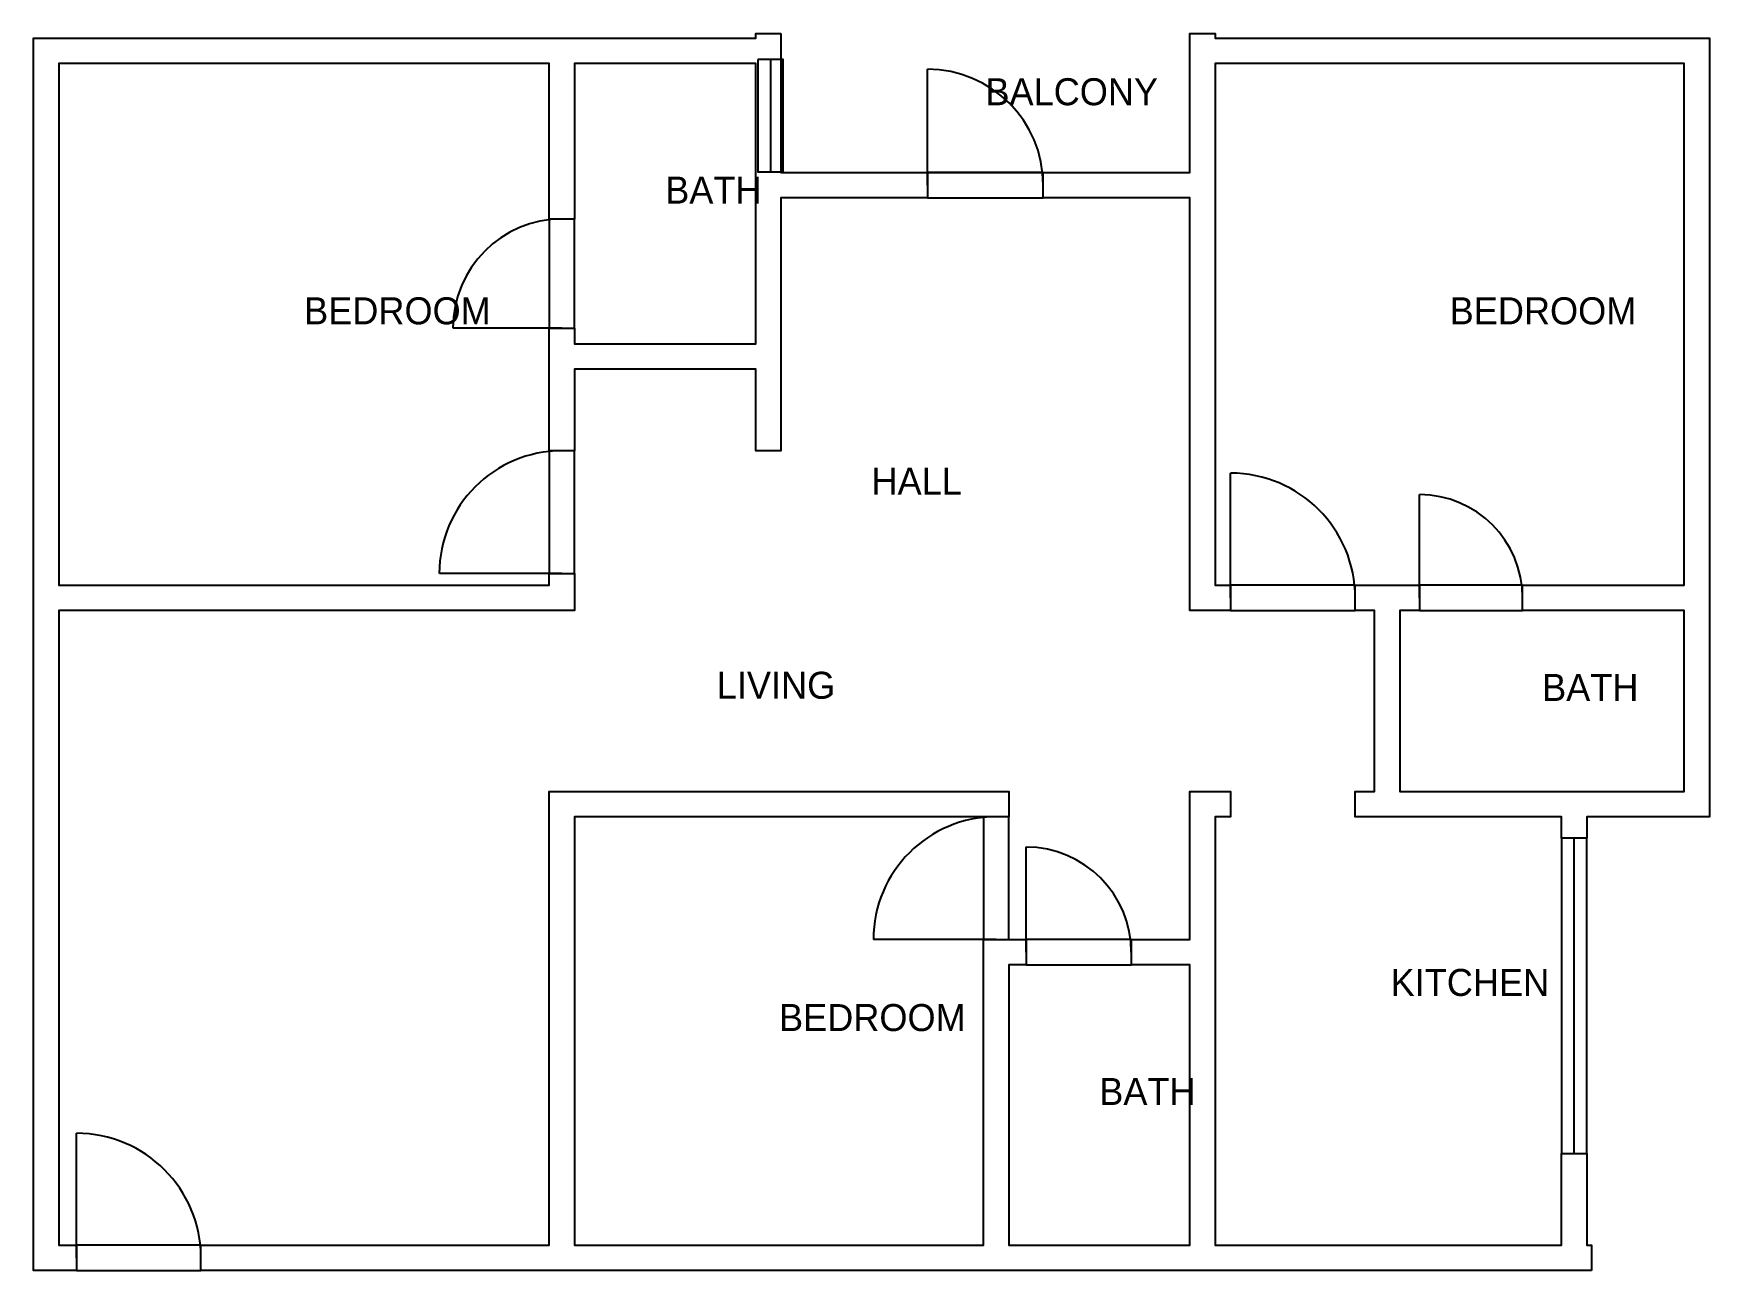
# Model space of a CAD drawing. Header units: millimetres. Extents: x -169 to 13481, y 1638 to 11711.
import ezdxf

# ---------------------------------------------------------------- set-up
doc = ezdxf.new("R2010")
doc.units = ezdxf.units.MM
for name, color, linetype in [('A-ANNO-TEXT', 7, 'Continuous'), ('A-DOOR', 7, 'Continuous'), ('A-GLAZ', 7, 'Continuous'), ('A-WALL', 7, 'Continuous')]:
    doc.layers.add(name, color=color, linetype=linetype)

msp = doc.modelspace()

# ---------------------------------------------------------------- linework, layer by layer
at = {"layer": 'A-DOOR'}
for p, q in [((7112, 10477), (7112, 11420)), ((4135, 9312), (3248, 9312)), ((9581, 7116), (9581, 8130)), ((11119, 7116), (11119, 7956)), ((4135, 7314), (3137, 7314)), ((7916, 4230), (7916, 5087)), ((7671, 4334), (6672, 4334)), ((180, 1741), (180, 2756))]:
    msp.add_line(p, q, dxfattribs=at)
for points in [[(7112, 10374), (8055, 10374), (8055, 10580), (7112, 10580)], [(4238, 9312), (4238, 10199), (4032, 10199), (4032, 9312)], [(4238, 7314), (4238, 8313), (4032, 8313), (4032, 7314)], [(9581, 7013), (10596, 7013), (10596, 7219), (9581, 7219)], [(11119, 7013), (11959, 7013), (11959, 7219), (11119, 7219)], [(7774, 4334), (7774, 5332), (7568, 5332), (7568, 4334)], [(7916, 4127), (8773, 4127), (8773, 4334), (7916, 4334)], [(180, 1638), (1195, 1638), (1195, 1845), (180, 1845)]]:
    msp.add_lwpolyline(points, close=True, dxfattribs=at)
for centre, radius, start, end in [((7112, 10477), 943, 0, 90), ((4135, 9312), 888, 90, 180), ((4135, 7314), 999, 90, 180), ((9581, 7116), 1015, 0, 90), ((11119, 7116), 840, 0, 90), ((7671, 4334), 999, 90, 180), ((7916, 4230), 856, 0, 90), ((180, 1741), 1015, 0, 90)]:
    msp.add_arc(centre, radius, start, end, dxfattribs=at)
at = {"layer": 'A-GLAZ'}
for p, q in [((5834, 11500), (5834, 10585)), ((12379, 2590), (12379, 5158))]:
    msp.add_line(p, q, dxfattribs=at)
for points in [[(5731, 11500), (5731, 10585), (5938, 10585), (5938, 11500)], [(12482, 2590), (12482, 5158), (12276, 5158), (12276, 2590)]]:
    msp.add_lwpolyline(points, close=True, dxfattribs=at)
at = {"layer": 'A-WALL'}
for points in [[(5919, 11711), (5919, 10580), (9248, 10580), (9248, 11711), (9454, 11711), (9454, 11674), (13481, 11674), (13481, 5332), (12482, 5332), (12482, 5158), (12276, 5158), (12276, 5332), (10596, 5332), (10596, 5538), (10754, 5538), (10754, 7013), (10596, 7013), (10596, 7219), (11119, 7219), (11119, 7013), (10960, 7013), (10960, 5538), (13275, 5538), (13275, 7013), (11959, 7013), (11959, 7219), (13275, 7219), (13275, 11468), (9454, 11468), (9454, 7219), (9581, 7219), (9581, 7013), (9248, 7013), (9248, 10374), (8055, 10374), (8055, 10580), (7112, 10580), (7112, 10374), (5919, 10374), (5919, 8313), (5713, 8313), (5713, 8979), (4238, 8979), (4238, 8313), (4032, 8313), (4032, 9312), (4238, 9312), (4238, 9185), (5713, 9185), (5713, 11468), (4238, 11468), (4238, 10199), (4032, 10199), (4032, 11468), (37, 11468), (37, 7219), (4032, 7219), (4032, 7314), (4238, 7314), (4238, 7013), (37, 7013), (37, 1845), (180, 1845), (180, 1638), (-169, 1638), (-169, 11674), (5713, 11674), (5713, 11711)], [(12520, 1638), (1195, 1638), (1195, 1845), (4032, 1845), (4032, 5538), (7774, 5538), (7774, 5332), (4238, 5332), (4238, 1845), (7568, 1845), (7568, 4334), (7916, 4334), (7916, 4127), (7774, 4127), (7774, 1845), (9248, 1845), (9248, 4127), (8773, 4127), (8773, 4334), (9248, 4334), (9248, 5538), (9581, 5538), (9581, 5332), (9454, 5332), (9454, 1845), (12276, 1845), (12276, 2590), (12482, 2590), (12482, 1845), (12520, 1845)]]:
    msp.add_lwpolyline(points, close=True, dxfattribs=at)

# ---------------------------------------------------------------- texts
at = {"layer": 'A-ANNO-TEXT'}
for s, p in [('BALCONY', (7584, 11127)), ('BATH', (4976, 10326)), ('BEDROOM', (2035, 9343)), ('BEDROOM', (11365, 9343)), ('HALL', (6656, 7956)), ('LIVING', (5396, 6294)), ('BATH', (12118, 6276)), ('KITCHEN', (10884, 3874)), ('BEDROOM', (5903, 3588)), ('BATH', (8511, 2986))]:
    msp.add_text(s, height=220, dxfattribs=at).set_placement(p)

doc.saveas('drawing.dxf')
